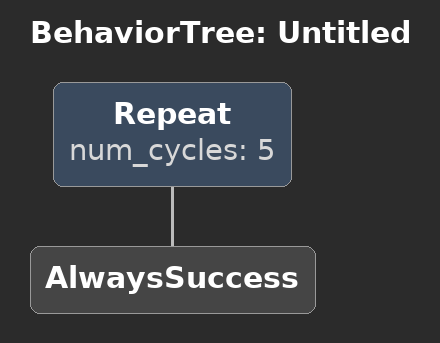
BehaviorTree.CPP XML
<?xml version="1.0" encoding="UTF-8"?>
<root BTCPP_format="4">
  <BehaviorTree ID="Untitled">
    <Repeat num_cycles="5">
      <AlwaysSuccess/>
    </Repeat>
  </BehaviorTree>

</root>
